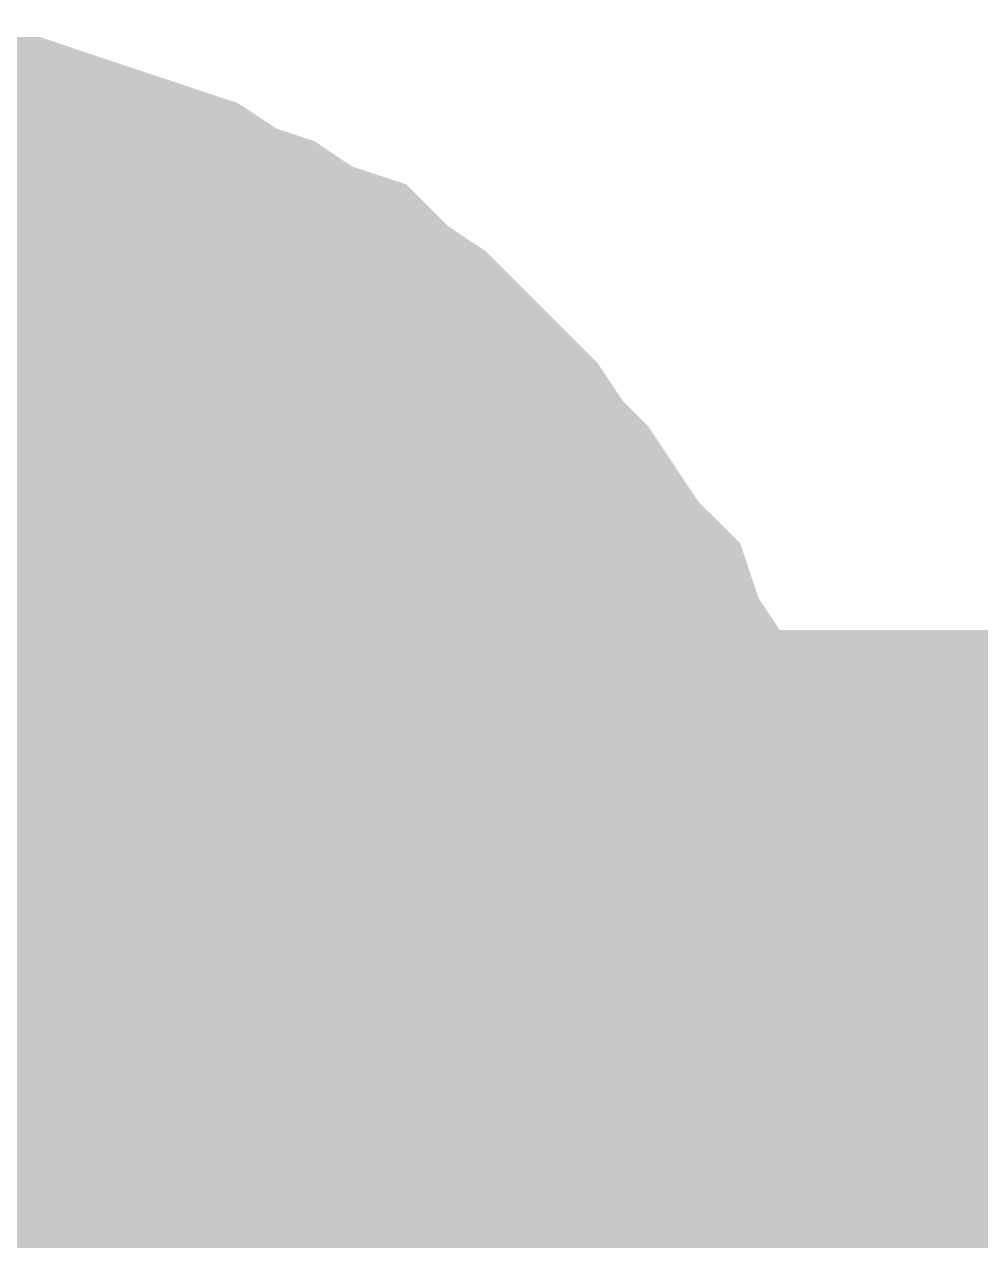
# Model space of a CAD drawing. Header units: inches. Extents: x 0 to 841, y 0 to 594.
# Drawn here: x 132.692 to 133.542, y 422.322 to 423.404 of the extents above; entities that cross this region are included whole.
import ezdxf

# ---------------------------------------------------------------- set-up
doc = ezdxf.new("R2010")
doc.units = ezdxf.units.IN
doc.layers.add('Sheet', color=255, linetype='Continuous')

msp = doc.modelspace()

# ---------------------------------------------------------------- linework, layer by layer
at = {"layer": 'Sheet'}
for points in [[(132.5235, 423.2542, 0.2997, 0.2997, 0), (132.5572, 423.2542, 0.2997, 0.2997, 0), (132.6021, 423.2542, 0.2997, 0.2997, 0), (132.6358, 423.243, 0.2997, 0.2997, 0), (132.6807, 423.243, 0.2997, 0.2997, 0), (132.7144, 423.2317, 0.2997, 0.2997, 0), (132.7481, 423.2205, 0.2997, 0.2997, 0), (132.7818, 423.2093, 0.2997, 0.2997, 0), (132.8155, 423.198, 0.2997, 0.2997, 0), (132.8492, 423.1756, 0.2997, 0.2997, 0), (132.8829, 423.1644, 0.2997, 0.2997, 0), (132.9165, 423.1419, 0.2997, 0.2997, 0), (132.9502, 423.1307, 0.2997, 0.2997, 0), (132.9727, 423.1082, 0.2997, 0.2997, 0), (133.0064, 423.0858, 0.2997, 0.2997, 0), (133.0401, 423.0521, 0.2997, 0.2997, 0), (133.0625, 423.0296, 0.2997, 0.2997, 0), (133.085, 423.0071, 0.2997, 0.2997, 0), (133.1074, 422.9735, 0.2997, 0.2997, 0), (133.1299, 422.951, 0.2997, 0.2997, 0), (133.1523, 422.9173, 0.2997, 0.2997, 0), (133.1748, 422.8836, 0.2997, 0.2997, 0), (133.1973, 422.8612, 0.2997, 0.2997, 0), (133.2085, 422.8275, 0.2997, 0.2997, 0), (133.2309, 422.7938, 0.2997, 0.2997, 0), (133.2422, 422.7601, 0.2997, 0.2997, 0), (133.2534, 422.7152, 0.2997, 0.2997, 0), (133.2646, 422.6815, 0.2997, 0.2997, 0), (133.2759, 422.6478, 0.2997, 0.2997, 0), (133.2759, 422.6029, 0.2997, 0.2997, 0), (133.2871, 422.5692, 0.2997, 0.2997, 0), (133.2871, 422.5355, 0.2997, 0.2997, 0), (133.2871, 422.4906, 0.2997, 0.2997, 0)], [(132.5235, 423.2542, 0.2997, 0.2997, 0), (132.5572, 423.2542, 0.2997, 0.2997, 0), (132.6021, 423.2542, 0.2997, 0.2997, 0), (132.6358, 423.243, 0.2997, 0.2997, 0), (132.6807, 423.243, 0.2997, 0.2997, 0), (132.7144, 423.2317, 0.2997, 0.2997, 0), (132.7481, 423.2205, 0.2997, 0.2997, 0), (132.7818, 423.2093, 0.2997, 0.2997, 0), (132.8155, 423.198, 0.2997, 0.2997, 0), (132.8492, 423.1756, 0.2997, 0.2997, 0), (132.8829, 423.1644, 0.2997, 0.2997, 0), (132.9165, 423.1419, 0.2997, 0.2997, 0), (132.9502, 423.1307, 0.2997, 0.2997, 0), (132.9727, 423.1082, 0.2997, 0.2997, 0), (133.0064, 423.0858, 0.2997, 0.2997, 0), (133.0401, 423.0521, 0.2997, 0.2997, 0), (133.0625, 423.0296, 0.2997, 0.2997, 0), (133.085, 423.0071, 0.2997, 0.2997, 0), (133.1074, 422.9735, 0.2997, 0.2997, 0), (133.1299, 422.951, 0.2997, 0.2997, 0), (133.1523, 422.9173, 0.2997, 0.2997, 0), (133.1748, 422.8836, 0.2997, 0.2997, 0), (133.1973, 422.8612, 0.2997, 0.2997, 0), (133.2085, 422.8275, 0.2997, 0.2997, 0), (133.2309, 422.7938, 0.2997, 0.2997, 0), (133.2422, 422.7601, 0.2997, 0.2997, 0), (133.2534, 422.7152, 0.2997, 0.2997, 0), (133.2646, 422.6815, 0.2997, 0.2997, 0), (133.2759, 422.6478, 0.2997, 0.2997, 0), (133.2759, 422.6029, 0.2997, 0.2997, 0), (133.2871, 422.5692, 0.2997, 0.2997, 0), (133.2871, 422.5355, 0.2997, 0.2997, 0), (133.2871, 422.4906, 0.2997, 0.2997, 0)], [(132.5235, 423.2542, 0.2997, 0.2997, 0), (132.5572, 423.2542, 0.2997, 0.2997, 0), (132.6021, 423.2542, 0.2997, 0.2997, 0), (132.6358, 423.243, 0.2997, 0.2997, 0), (132.6807, 423.243, 0.2997, 0.2997, 0), (132.7144, 423.2317, 0.2997, 0.2997, 0), (132.7481, 423.2205, 0.2997, 0.2997, 0), (132.7818, 423.2093, 0.2997, 0.2997, 0), (132.8155, 423.198, 0.2997, 0.2997, 0), (132.8492, 423.1756, 0.2997, 0.2997, 0), (132.8829, 423.1644, 0.2997, 0.2997, 0), (132.9165, 423.1419, 0.2997, 0.2997, 0), (132.9502, 423.1307, 0.2997, 0.2997, 0), (132.9727, 423.1082, 0.2997, 0.2997, 0), (133.0064, 423.0858, 0.2997, 0.2997, 0), (133.0401, 423.0521, 0.2997, 0.2997, 0), (133.0625, 423.0296, 0.2997, 0.2997, 0), (133.085, 423.0071, 0.2997, 0.2997, 0), (133.1074, 422.9735, 0.2997, 0.2997, 0), (133.1299, 422.951, 0.2997, 0.2997, 0), (133.1523, 422.9173, 0.2997, 0.2997, 0), (133.1748, 422.8836, 0.2997, 0.2997, 0), (133.1973, 422.8612, 0.2997, 0.2997, 0), (133.2085, 422.8275, 0.2997, 0.2997, 0), (133.2309, 422.7938, 0.2997, 0.2997, 0), (133.2422, 422.7601, 0.2997, 0.2997, 0), (133.2534, 422.7152, 0.2997, 0.2997, 0), (133.2646, 422.6815, 0.2997, 0.2997, 0), (133.2759, 422.6478, 0.2997, 0.2997, 0), (133.2759, 422.6029, 0.2997, 0.2997, 0), (133.2871, 422.5692, 0.2997, 0.2997, 0), (133.2871, 422.5355, 0.2997, 0.2997, 0), (133.2871, 422.4906, 0.2997, 0.2997, 0)], [(132.5235, 423.2542, 0.2997, 0.2997, 0), (132.5572, 423.2542, 0.2997, 0.2997, 0), (132.6021, 423.2542, 0.2997, 0.2997, 0), (132.6358, 423.243, 0.2997, 0.2997, 0), (132.6807, 423.243, 0.2997, 0.2997, 0), (132.7144, 423.2317, 0.2997, 0.2997, 0), (132.7481, 423.2205, 0.2997, 0.2997, 0), (132.7818, 423.2093, 0.2997, 0.2997, 0), (132.8155, 423.198, 0.2997, 0.2997, 0), (132.8492, 423.1756, 0.2997, 0.2997, 0), (132.8829, 423.1644, 0.2997, 0.2997, 0), (132.9165, 423.1419, 0.2997, 0.2997, 0), (132.9502, 423.1307, 0.2997, 0.2997, 0), (132.9727, 423.1082, 0.2997, 0.2997, 0), (133.0064, 423.0858, 0.2997, 0.2997, 0), (133.0401, 423.0521, 0.2997, 0.2997, 0), (133.0625, 423.0296, 0.2997, 0.2997, 0), (133.085, 423.0071, 0.2997, 0.2997, 0), (133.1074, 422.9735, 0.2997, 0.2997, 0), (133.1299, 422.951, 0.2997, 0.2997, 0), (133.1523, 422.9173, 0.2997, 0.2997, 0), (133.1748, 422.8836, 0.2997, 0.2997, 0), (133.1973, 422.8612, 0.2997, 0.2997, 0), (133.2085, 422.8275, 0.2997, 0.2997, 0), (133.2309, 422.7938, 0.2997, 0.2997, 0), (133.2422, 422.7601, 0.2997, 0.2997, 0), (133.2534, 422.7152, 0.2997, 0.2997, 0), (133.2646, 422.6815, 0.2997, 0.2997, 0), (133.2759, 422.6478, 0.2997, 0.2997, 0), (133.2759, 422.6029, 0.2997, 0.2997, 0), (133.2871, 422.5692, 0.2997, 0.2997, 0), (133.2871, 422.5355, 0.2997, 0.2997, 0), (133.2871, 422.4906, 0.2997, 0.2997, 0)], [(132.6358, 423.243, 0.0991, 0.0991, 0), (132.6807, 423.243, 0.0991, 0.0991, 0), (132.7144, 423.2317, 0.0991, 0.0991, 0), (132.7481, 423.2205, 0.0991, 0.0991, 0), (132.7818, 423.2093, 0.0991, 0.0991, 0), (132.8155, 423.198, 0.0991, 0.0991, 0), (132.8492, 423.1756, 0.0991, 0.0991, 0), (132.8829, 423.1644, 0.0991, 0.0991, 0), (132.9165, 423.1419, 0.0991, 0.0991, 0), (132.9502, 423.1307, 0.0991, 0.0991, 0), (132.9727, 423.1082, 0.0991, 0.0991, 0), (133.0064, 423.0858, 0.0991, 0.0991, 0), (133.0401, 423.0521, 0.0991, 0.0991, 0), (133.0625, 423.0296, 0.0991, 0.0991, 0), (133.085, 423.0071, 0.0991, 0.0991, 0), (133.1074, 422.9735, 0.0991, 0.0991, 0), (133.1299, 422.951, 0.0991, 0.0991, 0), (133.1523, 422.9173, 0.0991, 0.0991, 0), (133.1748, 422.8836, 0.0991, 0.0991, 0), (133.1973, 422.8612, 0.0991, 0.0991, 0), (133.2085, 422.8275, 0.0991, 0.0991, 0), (133.2309, 422.7938, 0.0991, 0.0991, 0), (133.2422, 422.7601, 0.0991, 0.0991, 0), (133.2534, 422.7152, 0.0991, 0.0991, 0), (133.2646, 422.6815, 0.0991, 0.0991, 0), (133.2759, 422.6478, 0.0991, 0.0991, 0), (133.2759, 422.6029, 0.0991, 0.0991, 0), (133.2871, 422.5692, 0.0991, 0.0991, 0), (133.2871, 422.5355, 0.0991, 0.0991, 0), (133.2871, 422.4906, 0.0991, 0.0991, 0)], [(132.6358, 423.243, 0.0991, 0.0991, 0), (132.6807, 423.243, 0.0991, 0.0991, 0), (132.7144, 423.2317, 0.0991, 0.0991, 0), (132.7481, 423.2205, 0.0991, 0.0991, 0), (132.7818, 423.2093, 0.0991, 0.0991, 0), (132.8155, 423.198, 0.0991, 0.0991, 0), (132.8492, 423.1756, 0.0991, 0.0991, 0), (132.8829, 423.1644, 0.0991, 0.0991, 0), (132.9165, 423.1419, 0.0991, 0.0991, 0), (132.9502, 423.1307, 0.0991, 0.0991, 0), (132.9727, 423.1082, 0.0991, 0.0991, 0), (133.0064, 423.0858, 0.0991, 0.0991, 0), (133.0401, 423.0521, 0.0991, 0.0991, 0), (133.0625, 423.0296, 0.0991, 0.0991, 0), (133.085, 423.0071, 0.0991, 0.0991, 0), (133.1074, 422.9735, 0.0991, 0.0991, 0), (133.1299, 422.951, 0.0991, 0.0991, 0), (133.1523, 422.9173, 0.0991, 0.0991, 0), (133.1748, 422.8836, 0.0991, 0.0991, 0), (133.1973, 422.8612, 0.0991, 0.0991, 0), (133.2085, 422.8275, 0.0991, 0.0991, 0), (133.2309, 422.7938, 0.0991, 0.0991, 0), (133.2422, 422.7601, 0.0991, 0.0991, 0), (133.2534, 422.7152, 0.0991, 0.0991, 0), (133.2646, 422.6815, 0.0991, 0.0991, 0), (133.2759, 422.6478, 0.0991, 0.0991, 0), (133.2759, 422.6029, 0.0991, 0.0991, 0), (133.2871, 422.5692, 0.0991, 0.0991, 0), (133.2871, 422.5355, 0.0991, 0.0991, 0), (133.2871, 422.4906, 0.0991, 0.0991, 0)], [(132.6358, 423.243, 0.0991, 0.0991, 0), (132.6807, 423.243, 0.0991, 0.0991, 0), (132.7144, 423.2317, 0.0991, 0.0991, 0), (132.7481, 423.2205, 0.0991, 0.0991, 0), (132.7818, 423.2093, 0.0991, 0.0991, 0), (132.8155, 423.198, 0.0991, 0.0991, 0), (132.8492, 423.1756, 0.0991, 0.0991, 0), (132.8829, 423.1644, 0.0991, 0.0991, 0), (132.9165, 423.1419, 0.0991, 0.0991, 0), (132.9502, 423.1307, 0.0991, 0.0991, 0), (132.9727, 423.1082, 0.0991, 0.0991, 0), (133.0064, 423.0858, 0.0991, 0.0991, 0), (133.0401, 423.0521, 0.0991, 0.0991, 0), (133.0625, 423.0296, 0.0991, 0.0991, 0), (133.085, 423.0071, 0.0991, 0.0991, 0), (133.1074, 422.9735, 0.0991, 0.0991, 0), (133.1299, 422.951, 0.0991, 0.0991, 0), (133.1523, 422.9173, 0.0991, 0.0991, 0), (133.1748, 422.8836, 0.0991, 0.0991, 0), (133.1973, 422.8612, 0.0991, 0.0991, 0), (133.2085, 422.8275, 0.0991, 0.0991, 0), (133.2309, 422.7938, 0.0991, 0.0991, 0), (133.2422, 422.7601, 0.0991, 0.0991, 0), (133.2534, 422.7152, 0.0991, 0.0991, 0), (133.2646, 422.6815, 0.0991, 0.0991, 0), (133.2759, 422.6478, 0.0991, 0.0991, 0), (133.2759, 422.6029, 0.0991, 0.0991, 0), (133.2871, 422.5692, 0.0991, 0.0991, 0), (133.2871, 422.5355, 0.0991, 0.0991, 0), (133.2871, 422.4906, 0.0991, 0.0991, 0)], [(132.6358, 423.243, 0.0991, 0.0991, 0), (132.6807, 423.243, 0.0991, 0.0991, 0), (132.7144, 423.2317, 0.0991, 0.0991, 0), (132.7481, 423.2205, 0.0991, 0.0991, 0), (132.7818, 423.2093, 0.0991, 0.0991, 0), (132.8155, 423.198, 0.0991, 0.0991, 0), (132.8492, 423.1756, 0.0991, 0.0991, 0), (132.8829, 423.1644, 0.0991, 0.0991, 0), (132.9165, 423.1419, 0.0991, 0.0991, 0), (132.9502, 423.1307, 0.0991, 0.0991, 0), (132.9727, 423.1082, 0.0991, 0.0991, 0), (133.0064, 423.0858, 0.0991, 0.0991, 0), (133.0401, 423.0521, 0.0991, 0.0991, 0), (133.0625, 423.0296, 0.0991, 0.0991, 0), (133.085, 423.0071, 0.0991, 0.0991, 0), (133.1074, 422.9735, 0.0991, 0.0991, 0), (133.1299, 422.951, 0.0991, 0.0991, 0), (133.1523, 422.9173, 0.0991, 0.0991, 0), (133.1748, 422.8836, 0.0991, 0.0991, 0), (133.1973, 422.8612, 0.0991, 0.0991, 0), (133.2085, 422.8275, 0.0991, 0.0991, 0), (133.2309, 422.7938, 0.0991, 0.0991, 0), (133.2422, 422.7601, 0.0991, 0.0991, 0), (133.2534, 422.7152, 0.0991, 0.0991, 0), (133.2646, 422.6815, 0.0991, 0.0991, 0), (133.2759, 422.6478, 0.0991, 0.0991, 0), (133.2759, 422.6029, 0.0991, 0.0991, 0), (133.2871, 422.5692, 0.0991, 0.0991, 0), (133.2871, 422.5355, 0.0991, 0.0991, 0), (133.2871, 422.4906, 0.0991, 0.0991, 0)], [(132.5235, 423.0071, 0.2997, 0.2997, 0), (132.546, 423.0071, 0.2997, 0.2997, 0), (132.5797, 423.0071, 0.2997, 0.2997, 0), (132.6021, 422.9959, 0.2997, 0.2997, 0), (132.6246, 422.9959, 0.2997, 0.2997, 0), (132.647, 422.9959, 0.2997, 0.2997, 0), (132.6695, 422.9847, 0.2997, 0.2997, 0), (132.7032, 422.9735, 0.2997, 0.2997, 0), (132.7256, 422.9622, 0.2997, 0.2997, 0), (132.7481, 422.951, 0.2997, 0.2997, 0), (132.7706, 422.9398, 0.2997, 0.2997, 0), (132.7818, 422.9285, 0.2997, 0.2997, 0), (132.8042, 422.9173, 0.2997, 0.2997, 0), (132.8267, 422.9061, 0.2997, 0.2997, 0), (132.8492, 422.8836, 0.2997, 0.2997, 0), (132.8604, 422.8724, 0.2997, 0.2997, 0), (132.8829, 422.8499, 0.2997, 0.2997, 0), (132.8941, 422.8387, 0.2997, 0.2997, 0), (132.9165, 422.8162, 0.2997, 0.2997, 0), (132.9278, 422.7938, 0.2997, 0.2997, 0), (132.939, 422.7826, 0.2997, 0.2997, 0), (132.9615, 422.7601, 0.2997, 0.2997, 0), (132.9727, 422.7376, 0.2997, 0.2997, 0), (132.9839, 422.7152, 0.2997, 0.2997, 0), (132.9839, 422.6927, 0.2997, 0.2997, 0), (132.9951, 422.6703, 0.2997, 0.2997, 0), (133.0064, 422.6478, 0.2997, 0.2997, 0), (133.0176, 422.6141, 0.2997, 0.2997, 0), (133.0176, 422.5917, 0.2997, 0.2997, 0), (133.0176, 422.5692, 0.2997, 0.2997, 0), (133.0288, 422.5467, 0.2997, 0.2997, 0), (133.0288, 422.513, 0.2997, 0.2997, 0), (133.0288, 422.4906, 0.2997, 0.2997, 0)], [(132.5235, 423.0071, 0.2997, 0.2997, 0), (132.546, 423.0071, 0.2997, 0.2997, 0), (132.5797, 423.0071, 0.2997, 0.2997, 0), (132.6021, 422.9959, 0.2997, 0.2997, 0), (132.6246, 422.9959, 0.2997, 0.2997, 0), (132.647, 422.9959, 0.2997, 0.2997, 0), (132.6695, 422.9847, 0.2997, 0.2997, 0), (132.7032, 422.9735, 0.2997, 0.2997, 0), (132.7256, 422.9622, 0.2997, 0.2997, 0), (132.7481, 422.951, 0.2997, 0.2997, 0), (132.7706, 422.9398, 0.2997, 0.2997, 0), (132.7818, 422.9285, 0.2997, 0.2997, 0), (132.8042, 422.9173, 0.2997, 0.2997, 0), (132.8267, 422.9061, 0.2997, 0.2997, 0), (132.8492, 422.8836, 0.2997, 0.2997, 0), (132.8604, 422.8724, 0.2997, 0.2997, 0), (132.8829, 422.8499, 0.2997, 0.2997, 0), (132.8941, 422.8387, 0.2997, 0.2997, 0), (132.9165, 422.8162, 0.2997, 0.2997, 0), (132.9278, 422.7938, 0.2997, 0.2997, 0), (132.939, 422.7826, 0.2997, 0.2997, 0), (132.9615, 422.7601, 0.2997, 0.2997, 0), (132.9727, 422.7376, 0.2997, 0.2997, 0), (132.9839, 422.7152, 0.2997, 0.2997, 0), (132.9839, 422.6927, 0.2997, 0.2997, 0), (132.9951, 422.6703, 0.2997, 0.2997, 0), (133.0064, 422.6478, 0.2997, 0.2997, 0), (133.0176, 422.6141, 0.2997, 0.2997, 0), (133.0176, 422.5917, 0.2997, 0.2997, 0), (133.0176, 422.5692, 0.2997, 0.2997, 0), (133.0288, 422.5467, 0.2997, 0.2997, 0), (133.0288, 422.513, 0.2997, 0.2997, 0), (133.0288, 422.4906, 0.2997, 0.2997, 0)], [(132.5235, 423.0071, 0.2997, 0.2997, 0), (132.546, 423.0071, 0.2997, 0.2997, 0), (132.5797, 423.0071, 0.2997, 0.2997, 0), (132.6021, 422.9959, 0.2997, 0.2997, 0), (132.6246, 422.9959, 0.2997, 0.2997, 0), (132.647, 422.9959, 0.2997, 0.2997, 0), (132.6695, 422.9847, 0.2997, 0.2997, 0), (132.7032, 422.9735, 0.2997, 0.2997, 0), (132.7256, 422.9622, 0.2997, 0.2997, 0), (132.7481, 422.951, 0.2997, 0.2997, 0), (132.7706, 422.9398, 0.2997, 0.2997, 0), (132.7818, 422.9285, 0.2997, 0.2997, 0), (132.8042, 422.9173, 0.2997, 0.2997, 0), (132.8267, 422.9061, 0.2997, 0.2997, 0), (132.8492, 422.8836, 0.2997, 0.2997, 0), (132.8604, 422.8724, 0.2997, 0.2997, 0), (132.8829, 422.8499, 0.2997, 0.2997, 0), (132.8941, 422.8387, 0.2997, 0.2997, 0), (132.9165, 422.8162, 0.2997, 0.2997, 0), (132.9278, 422.7938, 0.2997, 0.2997, 0), (132.939, 422.7826, 0.2997, 0.2997, 0), (132.9615, 422.7601, 0.2997, 0.2997, 0), (132.9727, 422.7376, 0.2997, 0.2997, 0), (132.9839, 422.7152, 0.2997, 0.2997, 0), (132.9839, 422.6927, 0.2997, 0.2997, 0), (132.9951, 422.6703, 0.2997, 0.2997, 0), (133.0064, 422.6478, 0.2997, 0.2997, 0), (133.0176, 422.6141, 0.2997, 0.2997, 0), (133.0176, 422.5917, 0.2997, 0.2997, 0), (133.0176, 422.5692, 0.2997, 0.2997, 0), (133.0288, 422.5467, 0.2997, 0.2997, 0), (133.0288, 422.513, 0.2997, 0.2997, 0), (133.0288, 422.4906, 0.2997, 0.2997, 0)], [(132.6246, 422.9959, 0.0991, 0.0991, 0), (132.647, 422.9959, 0.0991, 0.0991, 0), (132.6695, 422.9847, 0.0991, 0.0991, 0), (132.7032, 422.9735, 0.0991, 0.0991, 0), (132.7256, 422.9622, 0.0991, 0.0991, 0), (132.7481, 422.951, 0.0991, 0.0991, 0), (132.7706, 422.9398, 0.0991, 0.0991, 0), (132.7818, 422.9285, 0.0991, 0.0991, 0), (132.8042, 422.9173, 0.0991, 0.0991, 0), (132.8267, 422.9061, 0.0991, 0.0991, 0), (132.8492, 422.8836, 0.0991, 0.0991, 0), (132.8604, 422.8724, 0.0991, 0.0991, 0), (132.8829, 422.8499, 0.0991, 0.0991, 0), (132.8941, 422.8387, 0.0991, 0.0991, 0), (132.9165, 422.8162, 0.0991, 0.0991, 0), (132.9278, 422.7938, 0.0991, 0.0991, 0), (132.939, 422.7826, 0.0991, 0.0991, 0), (132.9615, 422.7601, 0.0991, 0.0991, 0), (132.9727, 422.7376, 0.0991, 0.0991, 0), (132.9839, 422.7152, 0.0991, 0.0991, 0), (132.9839, 422.6927, 0.0991, 0.0991, 0), (132.9951, 422.6703, 0.0991, 0.0991, 0), (133.0064, 422.6478, 0.0991, 0.0991, 0), (133.0176, 422.6141, 0.0991, 0.0991, 0), (133.0176, 422.5917, 0.0991, 0.0991, 0), (133.0176, 422.5692, 0.0991, 0.0991, 0), (133.0288, 422.5467, 0.0991, 0.0991, 0), (133.0288, 422.513, 0.0991, 0.0991, 0), (133.0288, 422.4906, 0.0991, 0.0991, 0)], [(132.6246, 422.9959, 0.0991, 0.0991, 0), (132.647, 422.9959, 0.0991, 0.0991, 0), (132.6695, 422.9847, 0.0991, 0.0991, 0), (132.7032, 422.9735, 0.0991, 0.0991, 0), (132.7256, 422.9622, 0.0991, 0.0991, 0), (132.7481, 422.951, 0.0991, 0.0991, 0), (132.7706, 422.9398, 0.0991, 0.0991, 0), (132.7818, 422.9285, 0.0991, 0.0991, 0), (132.8042, 422.9173, 0.0991, 0.0991, 0), (132.8267, 422.9061, 0.0991, 0.0991, 0), (132.8492, 422.8836, 0.0991, 0.0991, 0), (132.8604, 422.8724, 0.0991, 0.0991, 0), (132.8829, 422.8499, 0.0991, 0.0991, 0), (132.8941, 422.8387, 0.0991, 0.0991, 0), (132.9165, 422.8162, 0.0991, 0.0991, 0), (132.9278, 422.7938, 0.0991, 0.0991, 0), (132.939, 422.7826, 0.0991, 0.0991, 0), (132.9615, 422.7601, 0.0991, 0.0991, 0), (132.9727, 422.7376, 0.0991, 0.0991, 0), (132.9839, 422.7152, 0.0991, 0.0991, 0), (132.9839, 422.6927, 0.0991, 0.0991, 0), (132.9951, 422.6703, 0.0991, 0.0991, 0), (133.0064, 422.6478, 0.0991, 0.0991, 0), (133.0176, 422.6141, 0.0991, 0.0991, 0), (133.0176, 422.5917, 0.0991, 0.0991, 0), (133.0176, 422.5692, 0.0991, 0.0991, 0), (133.0288, 422.5467, 0.0991, 0.0991, 0), (133.0288, 422.513, 0.0991, 0.0991, 0), (133.0288, 422.4906, 0.0991, 0.0991, 0)], [(132.6246, 422.9959, 0.0991, 0.0991, 0), (132.647, 422.9959, 0.0991, 0.0991, 0), (132.6695, 422.9847, 0.0991, 0.0991, 0), (132.7032, 422.9735, 0.0991, 0.0991, 0), (132.7256, 422.9622, 0.0991, 0.0991, 0), (132.7481, 422.951, 0.0991, 0.0991, 0), (132.7706, 422.9398, 0.0991, 0.0991, 0), (132.7818, 422.9285, 0.0991, 0.0991, 0), (132.8042, 422.9173, 0.0991, 0.0991, 0), (132.8267, 422.9061, 0.0991, 0.0991, 0), (132.8492, 422.8836, 0.0991, 0.0991, 0), (132.8604, 422.8724, 0.0991, 0.0991, 0), (132.8829, 422.8499, 0.0991, 0.0991, 0), (132.8941, 422.8387, 0.0991, 0.0991, 0), (132.9165, 422.8162, 0.0991, 0.0991, 0), (132.9278, 422.7938, 0.0991, 0.0991, 0), (132.939, 422.7826, 0.0991, 0.0991, 0), (132.9615, 422.7601, 0.0991, 0.0991, 0), (132.9727, 422.7376, 0.0991, 0.0991, 0), (132.9839, 422.7152, 0.0991, 0.0991, 0), (132.9839, 422.6927, 0.0991, 0.0991, 0), (132.9951, 422.6703, 0.0991, 0.0991, 0), (133.0064, 422.6478, 0.0991, 0.0991, 0), (133.0176, 422.6141, 0.0991, 0.0991, 0), (133.0176, 422.5917, 0.0991, 0.0991, 0), (133.0176, 422.5692, 0.0991, 0.0991, 0), (133.0288, 422.5467, 0.0991, 0.0991, 0), (133.0288, 422.513, 0.0991, 0.0991, 0), (133.0288, 422.4906, 0.0991, 0.0991, 0)], [(127.5267, 422.4906, 0.7493, 0.7493, 0), (132.5235, 422.4906, 0.7493, 0.7493, 0)], [(132.5235, 422.4906, 0.7493, 0.7493, 0), (132.5235, 419.9976, 0.7493, 0.7493, 0)], [(147.5253, 422.4906, 0.7493, 0.7493, 0), (132.5235, 422.4906, 0.7493, 0.7493, 0)], [(133.0288, 422.4906, 0.2997, 0.2997, 0), (133.0288, 422.4681, 0.2997, 0.2997, 0), (133.0288, 422.4344, 0.2997, 0.2997, 0), (133.0176, 422.412, 0.2997, 0.2997, 0), (133.0176, 422.3895, 0.2997, 0.2997, 0), (133.0176, 422.3671, 0.2997, 0.2997, 0), (133.0064, 422.3446, 0.2997, 0.2997, 0), (132.9951, 422.3109, 0.2997, 0.2997, 0), (132.9839, 422.2885, 0.2997, 0.2997, 0), (132.9839, 422.266, 0.2997, 0.2997, 0), (132.9727, 422.2435, 0.2997, 0.2997, 0), (132.9615, 422.2323, 0.2997, 0.2997, 0), (132.939, 422.2098, 0.2997, 0.2997, 0), (132.9278, 422.1874, 0.2997, 0.2997, 0), (132.9165, 422.1649, 0.2997, 0.2997, 0)], [(133.0288, 422.4906, 0.2997, 0.2997, 0), (133.0288, 422.4681, 0.2997, 0.2997, 0), (133.0288, 422.4344, 0.2997, 0.2997, 0), (133.0176, 422.412, 0.2997, 0.2997, 0), (133.0176, 422.3895, 0.2997, 0.2997, 0), (133.0176, 422.3671, 0.2997, 0.2997, 0), (133.0064, 422.3446, 0.2997, 0.2997, 0), (132.9951, 422.3109, 0.2997, 0.2997, 0), (132.9839, 422.2885, 0.2997, 0.2997, 0), (132.9839, 422.266, 0.2997, 0.2997, 0), (132.9727, 422.2435, 0.2997, 0.2997, 0), (132.9615, 422.2323, 0.2997, 0.2997, 0), (132.939, 422.2098, 0.2997, 0.2997, 0), (132.9278, 422.1874, 0.2997, 0.2997, 0), (132.9165, 422.1649, 0.2997, 0.2997, 0)], [(133.0288, 422.4906, 0.2997, 0.2997, 0), (133.0288, 422.4681, 0.2997, 0.2997, 0), (133.0288, 422.4344, 0.2997, 0.2997, 0), (133.0176, 422.412, 0.2997, 0.2997, 0), (133.0176, 422.3895, 0.2997, 0.2997, 0), (133.0176, 422.3671, 0.2997, 0.2997, 0), (133.0064, 422.3446, 0.2997, 0.2997, 0), (132.9951, 422.3109, 0.2997, 0.2997, 0), (132.9839, 422.2885, 0.2997, 0.2997, 0), (132.9839, 422.266, 0.2997, 0.2997, 0), (132.9727, 422.2435, 0.2997, 0.2997, 0), (132.9615, 422.2323, 0.2997, 0.2997, 0), (132.939, 422.2098, 0.2997, 0.2997, 0), (132.9278, 422.1874, 0.2997, 0.2997, 0), (132.9165, 422.1649, 0.2997, 0.2997, 0)], [(133.0288, 422.4906, 0.2997, 0.2997, 0), (133.0288, 422.4906, 0.2997, 0.2997, 0), (133.0288, 422.4906, 0.2997, 0.2997, 0), (133.0288, 422.4906, 0.2997, 0.2997, 0), (133.0288, 422.4906, 0.2997, 0.2997, 0), (133.0288, 422.4906, 0.2997, 0.2997, 0), (133.0288, 422.4906, 0.2997, 0.2997, 0), (133.0288, 422.4906, 0.2997, 0.2997, 0), (133.0288, 422.4906, 0.2997, 0.2997, 0), (133.0288, 422.4906, 0.2997, 0.2997, 0), (133.0288, 422.4906, 0.2997, 0.2997, 0), (133.0288, 422.4906, 0.2997, 0.2997, 0), (133.0288, 422.4906, 0.2997, 0.2997, 0), (133.0288, 422.4906, 0.2997, 0.2997, 0), (133.0288, 422.4906, 0.2997, 0.2997, 0), (133.0288, 422.4906, 0.2997, 0.2997, 0), (133.0288, 422.4906, 0.2997, 0.2997, 0), (133.0288, 422.4906, 0.2997, 0.2997, 0), (133.0288, 422.4906, 0.2997, 0.2997, 0), (133.0288, 422.4906, 0.2997, 0.2997, 0), (133.0288, 422.4906, 0.2997, 0.2997, 0), (133.0288, 422.4906, 0.2997, 0.2997, 0), (133.0288, 422.4906, 0.2997, 0.2997, 0), (133.0288, 422.4906, 0.2997, 0.2997, 0), (133.0288, 422.4906, 0.2997, 0.2997, 0), (133.0288, 422.4906, 0.2997, 0.2997, 0), (133.0288, 422.4906, 0.2997, 0.2997, 0), (133.0288, 422.4906, 0.2997, 0.2997, 0), (133.0288, 422.4906, 0.2997, 0.2997, 0), (133.0288, 422.4906, 0.2997, 0.2997, 0), (133.0288, 422.4906, 0.2997, 0.2997, 0), (133.0288, 422.4906, 0.2997, 0.2997, 0), (133.0288, 422.4906, 0.2997, 0.2997, 0)], [(133.0288, 422.4906, 0.2997, 0.2997, 0), (133.0288, 422.4906, 0.2997, 0.2997, 0)], [(133.0288, 422.4906, 0.2997, 0.2997, 0), (133.0288, 422.4906, 0.2997, 0.2997, 0), (133.0288, 422.4906, 0.2997, 0.2997, 0), (133.0288, 422.4906, 0.2997, 0.2997, 0), (133.0288, 422.4906, 0.2997, 0.2997, 0), (133.0288, 422.4906, 0.2997, 0.2997, 0), (133.0288, 422.4906, 0.2997, 0.2997, 0), (133.0288, 422.4906, 0.2997, 0.2997, 0), (133.0288, 422.4906, 0.2997, 0.2997, 0), (133.0288, 422.4906, 0.2997, 0.2997, 0), (133.0288, 422.4906, 0.2997, 0.2997, 0), (133.0288, 422.4906, 0.2997, 0.2997, 0), (133.0288, 422.4906, 0.2997, 0.2997, 0), (133.0288, 422.4906, 0.2997, 0.2997, 0), (133.0288, 422.4906, 0.2997, 0.2997, 0), (133.0288, 422.4906, 0.2997, 0.2997, 0), (133.0288, 422.4906, 0.2997, 0.2997, 0), (133.0288, 422.4906, 0.2997, 0.2997, 0), (133.0288, 422.4906, 0.2997, 0.2997, 0), (133.0288, 422.4906, 0.2997, 0.2997, 0), (133.0288, 422.4906, 0.2997, 0.2997, 0), (133.0288, 422.4906, 0.2997, 0.2997, 0), (133.0288, 422.4906, 0.2997, 0.2997, 0), (133.0288, 422.4906, 0.2997, 0.2997, 0), (133.0288, 422.4906, 0.2997, 0.2997, 0), (133.0288, 422.4906, 0.2997, 0.2997, 0), (133.0288, 422.4906, 0.2997, 0.2997, 0), (133.0288, 422.4906, 0.2997, 0.2997, 0), (133.0288, 422.4906, 0.2997, 0.2997, 0), (133.0288, 422.4906, 0.2997, 0.2997, 0), (133.0288, 422.4906, 0.2997, 0.2997, 0), (133.0288, 422.4906, 0.2997, 0.2997, 0), (133.0288, 422.4906, 0.2997, 0.2997, 0)], [(133.0288, 422.4906, 0.2997, 0.2997, 0), (133.0288, 422.4906, 0.2997, 0.2997, 0)], [(133.0288, 422.4906, 0.2997, 0.2997, 0), (133.0288, 422.4906, 0.2997, 0.2997, 0), (133.0288, 422.4906, 0.2997, 0.2997, 0), (133.0288, 422.4906, 0.2997, 0.2997, 0), (133.0288, 422.4906, 0.2997, 0.2997, 0), (133.0288, 422.4906, 0.2997, 0.2997, 0), (133.0288, 422.4906, 0.2997, 0.2997, 0), (133.0288, 422.4906, 0.2997, 0.2997, 0), (133.0288, 422.4906, 0.2997, 0.2997, 0), (133.0288, 422.4906, 0.2997, 0.2997, 0), (133.0288, 422.4906, 0.2997, 0.2997, 0), (133.0288, 422.4906, 0.2997, 0.2997, 0), (133.0288, 422.4906, 0.2997, 0.2997, 0), (133.0288, 422.4906, 0.2997, 0.2997, 0), (133.0288, 422.4906, 0.2997, 0.2997, 0), (133.0288, 422.4906, 0.2997, 0.2997, 0), (133.0288, 422.4906, 0.2997, 0.2997, 0), (133.0288, 422.4906, 0.2997, 0.2997, 0), (133.0288, 422.4906, 0.2997, 0.2997, 0), (133.0288, 422.4906, 0.2997, 0.2997, 0), (133.0288, 422.4906, 0.2997, 0.2997, 0), (133.0288, 422.4906, 0.2997, 0.2997, 0), (133.0288, 422.4906, 0.2997, 0.2997, 0), (133.0288, 422.4906, 0.2997, 0.2997, 0), (133.0288, 422.4906, 0.2997, 0.2997, 0), (133.0288, 422.4906, 0.2997, 0.2997, 0), (133.0288, 422.4906, 0.2997, 0.2997, 0), (133.0288, 422.4906, 0.2997, 0.2997, 0), (133.0288, 422.4906, 0.2997, 0.2997, 0), (133.0288, 422.4906, 0.2997, 0.2997, 0), (133.0288, 422.4906, 0.2997, 0.2997, 0), (133.0288, 422.4906, 0.2997, 0.2997, 0), (133.0288, 422.4906, 0.2997, 0.2997, 0)], [(133.0288, 422.4906, 0.2997, 0.2997, 0), (133.0288, 422.4906, 0.2997, 0.2997, 0)], [(133.2871, 422.4906, 0.2997, 0.2997, 0), (133.2871, 422.4569, 0.2997, 0.2997, 0), (133.2871, 422.412, 0.2997, 0.2997, 0), (133.2759, 422.3783, 0.2997, 0.2997, 0), (133.2759, 422.3334, 0.2997, 0.2997, 0), (133.2646, 422.2997, 0.2997, 0.2997, 0), (133.2534, 422.266, 0.2997, 0.2997, 0), (133.2422, 422.2323, 0.2997, 0.2997, 0), (133.2309, 422.1986, 0.2997, 0.2997, 0), (133.2085, 422.1649, 0.2997, 0.2997, 0)], [(133.2871, 422.4906, 0.2997, 0.2997, 0), (133.2871, 422.4569, 0.2997, 0.2997, 0), (133.2871, 422.412, 0.2997, 0.2997, 0), (133.2759, 422.3783, 0.2997, 0.2997, 0), (133.2759, 422.3334, 0.2997, 0.2997, 0), (133.2646, 422.2997, 0.2997, 0.2997, 0), (133.2534, 422.266, 0.2997, 0.2997, 0), (133.2422, 422.2323, 0.2997, 0.2997, 0), (133.2309, 422.1986, 0.2997, 0.2997, 0), (133.2085, 422.1649, 0.2997, 0.2997, 0)], [(133.2871, 422.4906, 0.2997, 0.2997, 0), (133.2871, 422.4569, 0.2997, 0.2997, 0), (133.2871, 422.412, 0.2997, 0.2997, 0), (133.2759, 422.3783, 0.2997, 0.2997, 0), (133.2759, 422.3334, 0.2997, 0.2997, 0), (133.2646, 422.2997, 0.2997, 0.2997, 0), (133.2534, 422.266, 0.2997, 0.2997, 0), (133.2422, 422.2323, 0.2997, 0.2997, 0), (133.2309, 422.1986, 0.2997, 0.2997, 0), (133.2085, 422.1649, 0.2997, 0.2997, 0)], [(133.2871, 422.4906, 0.2997, 0.2997, 0), (133.2871, 422.4569, 0.2997, 0.2997, 0), (133.2871, 422.412, 0.2997, 0.2997, 0), (133.2759, 422.3783, 0.2997, 0.2997, 0), (133.2759, 422.3334, 0.2997, 0.2997, 0), (133.2646, 422.2997, 0.2997, 0.2997, 0), (133.2534, 422.266, 0.2997, 0.2997, 0), (133.2422, 422.2323, 0.2997, 0.2997, 0), (133.2309, 422.1986, 0.2997, 0.2997, 0), (133.2085, 422.1649, 0.2997, 0.2997, 0)], [(133.2871, 422.4906, 0.2997, 0.2997, 0), (133.2871, 422.4906, 0.2997, 0.2997, 0), (133.2871, 422.4906, 0.2997, 0.2997, 0), (133.2871, 422.4906, 0.2997, 0.2997, 0), (133.2871, 422.4906, 0.2997, 0.2997, 0), (133.2871, 422.4906, 0.2997, 0.2997, 0), (133.2871, 422.4906, 0.2997, 0.2997, 0), (133.2871, 422.4906, 0.2997, 0.2997, 0), (133.2871, 422.4906, 0.2997, 0.2997, 0), (133.2871, 422.4906, 0.2997, 0.2997, 0), (133.2871, 422.4906, 0.2997, 0.2997, 0), (133.2871, 422.4906, 0.2997, 0.2997, 0), (133.2871, 422.4906, 0.2997, 0.2997, 0), (133.2871, 422.4906, 0.2997, 0.2997, 0), (133.2871, 422.4906, 0.2997, 0.2997, 0), (133.2871, 422.4906, 0.2997, 0.2997, 0), (133.2871, 422.4906, 0.2997, 0.2997, 0), (133.2871, 422.4906, 0.2997, 0.2997, 0), (133.2871, 422.4906, 0.2997, 0.2997, 0), (133.2871, 422.4906, 0.2997, 0.2997, 0), (133.2871, 422.4906, 0.2997, 0.2997, 0), (133.2871, 422.4906, 0.2997, 0.2997, 0), (133.2871, 422.4906, 0.2997, 0.2997, 0), (133.2871, 422.4906, 0.2997, 0.2997, 0), (133.2871, 422.4906, 0.2997, 0.2997, 0), (133.2871, 422.4906, 0.2997, 0.2997, 0), (133.2871, 422.4906, 0.2997, 0.2997, 0), (133.2871, 422.4906, 0.2997, 0.2997, 0), (133.2871, 422.4906, 0.2997, 0.2997, 0), (133.2871, 422.4906, 0.2997, 0.2997, 0), (133.2871, 422.4906, 0.2997, 0.2997, 0), (133.2871, 422.4906, 0.2997, 0.2997, 0), (133.2871, 422.4906, 0.2997, 0.2997, 0)], [(133.2871, 422.4906, 0.2997, 0.2997, 0), (133.2871, 422.4906, 0.2997, 0.2997, 0)], [(133.2871, 422.4906, 0.2997, 0.2997, 0), (133.2871, 422.4906, 0.2997, 0.2997, 0), (133.2871, 422.4906, 0.2997, 0.2997, 0), (133.2871, 422.4906, 0.2997, 0.2997, 0), (133.2871, 422.4906, 0.2997, 0.2997, 0), (133.2871, 422.4906, 0.2997, 0.2997, 0), (133.2871, 422.4906, 0.2997, 0.2997, 0), (133.2871, 422.4906, 0.2997, 0.2997, 0), (133.2871, 422.4906, 0.2997, 0.2997, 0), (133.2871, 422.4906, 0.2997, 0.2997, 0), (133.2871, 422.4906, 0.2997, 0.2997, 0), (133.2871, 422.4906, 0.2997, 0.2997, 0), (133.2871, 422.4906, 0.2997, 0.2997, 0), (133.2871, 422.4906, 0.2997, 0.2997, 0), (133.2871, 422.4906, 0.2997, 0.2997, 0), (133.2871, 422.4906, 0.2997, 0.2997, 0), (133.2871, 422.4906, 0.2997, 0.2997, 0), (133.2871, 422.4906, 0.2997, 0.2997, 0), (133.2871, 422.4906, 0.2997, 0.2997, 0), (133.2871, 422.4906, 0.2997, 0.2997, 0), (133.2871, 422.4906, 0.2997, 0.2997, 0), (133.2871, 422.4906, 0.2997, 0.2997, 0), (133.2871, 422.4906, 0.2997, 0.2997, 0), (133.2871, 422.4906, 0.2997, 0.2997, 0), (133.2871, 422.4906, 0.2997, 0.2997, 0), (133.2871, 422.4906, 0.2997, 0.2997, 0), (133.2871, 422.4906, 0.2997, 0.2997, 0), (133.2871, 422.4906, 0.2997, 0.2997, 0), (133.2871, 422.4906, 0.2997, 0.2997, 0), (133.2871, 422.4906, 0.2997, 0.2997, 0), (133.2871, 422.4906, 0.2997, 0.2997, 0), (133.2871, 422.4906, 0.2997, 0.2997, 0), (133.2871, 422.4906, 0.2997, 0.2997, 0)], [(133.2871, 422.4906, 0.2997, 0.2997, 0), (133.2871, 422.4906, 0.2997, 0.2997, 0)], [(133.2871, 422.4906, 0.2997, 0.2997, 0), (133.2871, 422.4906, 0.2997, 0.2997, 0), (133.2871, 422.4906, 0.2997, 0.2997, 0), (133.2871, 422.4906, 0.2997, 0.2997, 0), (133.2871, 422.4906, 0.2997, 0.2997, 0), (133.2871, 422.4906, 0.2997, 0.2997, 0), (133.2871, 422.4906, 0.2997, 0.2997, 0), (133.2871, 422.4906, 0.2997, 0.2997, 0), (133.2871, 422.4906, 0.2997, 0.2997, 0), (133.2871, 422.4906, 0.2997, 0.2997, 0), (133.2871, 422.4906, 0.2997, 0.2997, 0), (133.2871, 422.4906, 0.2997, 0.2997, 0), (133.2871, 422.4906, 0.2997, 0.2997, 0), (133.2871, 422.4906, 0.2997, 0.2997, 0), (133.2871, 422.4906, 0.2997, 0.2997, 0), (133.2871, 422.4906, 0.2997, 0.2997, 0), (133.2871, 422.4906, 0.2997, 0.2997, 0), (133.2871, 422.4906, 0.2997, 0.2997, 0), (133.2871, 422.4906, 0.2997, 0.2997, 0), (133.2871, 422.4906, 0.2997, 0.2997, 0), (133.2871, 422.4906, 0.2997, 0.2997, 0), (133.2871, 422.4906, 0.2997, 0.2997, 0), (133.2871, 422.4906, 0.2997, 0.2997, 0), (133.2871, 422.4906, 0.2997, 0.2997, 0), (133.2871, 422.4906, 0.2997, 0.2997, 0), (133.2871, 422.4906, 0.2997, 0.2997, 0), (133.2871, 422.4906, 0.2997, 0.2997, 0), (133.2871, 422.4906, 0.2997, 0.2997, 0), (133.2871, 422.4906, 0.2997, 0.2997, 0), (133.2871, 422.4906, 0.2997, 0.2997, 0), (133.2871, 422.4906, 0.2997, 0.2997, 0), (133.2871, 422.4906, 0.2997, 0.2997, 0), (133.2871, 422.4906, 0.2997, 0.2997, 0)], [(133.2871, 422.4906, 0.2997, 0.2997, 0), (133.2871, 422.4906, 0.2997, 0.2997, 0)], [(133.2871, 422.4906, 0.2997, 0.2997, 0), (133.2871, 422.4906, 0.2997, 0.2997, 0), (133.2871, 422.4906, 0.2997, 0.2997, 0), (133.2871, 422.4906, 0.2997, 0.2997, 0), (133.2871, 422.4906, 0.2997, 0.2997, 0), (133.2871, 422.4906, 0.2997, 0.2997, 0), (133.2871, 422.4906, 0.2997, 0.2997, 0), (133.2871, 422.4906, 0.2997, 0.2997, 0), (133.2871, 422.4906, 0.2997, 0.2997, 0), (133.2871, 422.4906, 0.2997, 0.2997, 0), (133.2871, 422.4906, 0.2997, 0.2997, 0), (133.2871, 422.4906, 0.2997, 0.2997, 0), (133.2871, 422.4906, 0.2997, 0.2997, 0), (133.2871, 422.4906, 0.2997, 0.2997, 0), (133.2871, 422.4906, 0.2997, 0.2997, 0), (133.2871, 422.4906, 0.2997, 0.2997, 0), (133.2871, 422.4906, 0.2997, 0.2997, 0), (133.2871, 422.4906, 0.2997, 0.2997, 0), (133.2871, 422.4906, 0.2997, 0.2997, 0), (133.2871, 422.4906, 0.2997, 0.2997, 0), (133.2871, 422.4906, 0.2997, 0.2997, 0), (133.2871, 422.4906, 0.2997, 0.2997, 0), (133.2871, 422.4906, 0.2997, 0.2997, 0), (133.2871, 422.4906, 0.2997, 0.2997, 0), (133.2871, 422.4906, 0.2997, 0.2997, 0), (133.2871, 422.4906, 0.2997, 0.2997, 0), (133.2871, 422.4906, 0.2997, 0.2997, 0), (133.2871, 422.4906, 0.2997, 0.2997, 0), (133.2871, 422.4906, 0.2997, 0.2997, 0), (133.2871, 422.4906, 0.2997, 0.2997, 0), (133.2871, 422.4906, 0.2997, 0.2997, 0), (133.2871, 422.4906, 0.2997, 0.2997, 0), (133.2871, 422.4906, 0.2997, 0.2997, 0)], [(133.2871, 422.4906, 0.2997, 0.2997, 0), (133.2871, 422.4906, 0.2997, 0.2997, 0)], [(133.0288, 422.4906, 0.0991, 0.0991, 0), (133.0288, 422.4681, 0.0991, 0.0991, 0), (133.0288, 422.4344, 0.0991, 0.0991, 0), (133.0176, 422.412, 0.0991, 0.0991, 0), (133.0176, 422.3895, 0.0991, 0.0991, 0), (133.0176, 422.3671, 0.0991, 0.0991, 0), (133.0064, 422.3446, 0.0991, 0.0991, 0), (132.9951, 422.3109, 0.0991, 0.0991, 0), (132.9839, 422.2885, 0.0991, 0.0991, 0), (132.9839, 422.266, 0.0991, 0.0991, 0)], [(133.0288, 422.4906, 0.0991, 0.0991, 0), (133.0288, 422.4681, 0.0991, 0.0991, 0), (133.0288, 422.4344, 0.0991, 0.0991, 0), (133.0176, 422.412, 0.0991, 0.0991, 0), (133.0176, 422.3895, 0.0991, 0.0991, 0), (133.0176, 422.3671, 0.0991, 0.0991, 0), (133.0064, 422.3446, 0.0991, 0.0991, 0), (132.9951, 422.3109, 0.0991, 0.0991, 0), (132.9839, 422.2885, 0.0991, 0.0991, 0), (132.9839, 422.266, 0.0991, 0.0991, 0)], [(133.0288, 422.4906, 0.0991, 0.0991, 0), (133.0288, 422.4681, 0.0991, 0.0991, 0), (133.0288, 422.4344, 0.0991, 0.0991, 0), (133.0176, 422.412, 0.0991, 0.0991, 0), (133.0176, 422.3895, 0.0991, 0.0991, 0), (133.0176, 422.3671, 0.0991, 0.0991, 0), (133.0064, 422.3446, 0.0991, 0.0991, 0), (132.9951, 422.3109, 0.0991, 0.0991, 0), (132.9839, 422.2885, 0.0991, 0.0991, 0), (132.9839, 422.266, 0.0991, 0.0991, 0)], [(133.0288, 422.4906, 0.0991, 0.0991, 0), (133.0288, 422.4906, 0.0991, 0.0991, 0), (133.0288, 422.4906, 0.0991, 0.0991, 0), (133.0288, 422.4906, 0.0991, 0.0991, 0), (133.0288, 422.4906, 0.0991, 0.0991, 0), (133.0288, 422.4906, 0.0991, 0.0991, 0), (133.0288, 422.4906, 0.0991, 0.0991, 0), (133.0288, 422.4906, 0.0991, 0.0991, 0), (133.0288, 422.4906, 0.0991, 0.0991, 0), (133.0288, 422.4906, 0.0991, 0.0991, 0), (133.0288, 422.4906, 0.0991, 0.0991, 0), (133.0288, 422.4906, 0.0991, 0.0991, 0), (133.0288, 422.4906, 0.0991, 0.0991, 0), (133.0288, 422.4906, 0.0991, 0.0991, 0), (133.0288, 422.4906, 0.0991, 0.0991, 0), (133.0288, 422.4906, 0.0991, 0.0991, 0), (133.0288, 422.4906, 0.0991, 0.0991, 0), (133.0288, 422.4906, 0.0991, 0.0991, 0), (133.0288, 422.4906, 0.0991, 0.0991, 0), (133.0288, 422.4906, 0.0991, 0.0991, 0), (133.0288, 422.4906, 0.0991, 0.0991, 0), (133.0288, 422.4906, 0.0991, 0.0991, 0), (133.0288, 422.4906, 0.0991, 0.0991, 0), (133.0288, 422.4906, 0.0991, 0.0991, 0), (133.0288, 422.4906, 0.0991, 0.0991, 0), (133.0288, 422.4906, 0.0991, 0.0991, 0), (133.0288, 422.4906, 0.0991, 0.0991, 0), (133.0288, 422.4906, 0.0991, 0.0991, 0), (133.0288, 422.4906, 0.0991, 0.0991, 0), (133.0288, 422.4906, 0.0991, 0.0991, 0), (133.0288, 422.4906, 0.0991, 0.0991, 0), (133.0288, 422.4906, 0.0991, 0.0991, 0), (133.0288, 422.4906, 0.0991, 0.0991, 0)], [(133.0288, 422.4906, 0.0991, 0.0991, 0), (133.0288, 422.4906, 0.0991, 0.0991, 0)], [(133.0288, 422.4906, 0.0991, 0.0991, 0), (133.0288, 422.4906, 0.0991, 0.0991, 0), (133.0288, 422.4906, 0.0991, 0.0991, 0), (133.0288, 422.4906, 0.0991, 0.0991, 0), (133.0288, 422.4906, 0.0991, 0.0991, 0), (133.0288, 422.4906, 0.0991, 0.0991, 0), (133.0288, 422.4906, 0.0991, 0.0991, 0), (133.0288, 422.4906, 0.0991, 0.0991, 0), (133.0288, 422.4906, 0.0991, 0.0991, 0), (133.0288, 422.4906, 0.0991, 0.0991, 0), (133.0288, 422.4906, 0.0991, 0.0991, 0), (133.0288, 422.4906, 0.0991, 0.0991, 0), (133.0288, 422.4906, 0.0991, 0.0991, 0), (133.0288, 422.4906, 0.0991, 0.0991, 0), (133.0288, 422.4906, 0.0991, 0.0991, 0), (133.0288, 422.4906, 0.0991, 0.0991, 0), (133.0288, 422.4906, 0.0991, 0.0991, 0), (133.0288, 422.4906, 0.0991, 0.0991, 0), (133.0288, 422.4906, 0.0991, 0.0991, 0), (133.0288, 422.4906, 0.0991, 0.0991, 0), (133.0288, 422.4906, 0.0991, 0.0991, 0), (133.0288, 422.4906, 0.0991, 0.0991, 0), (133.0288, 422.4906, 0.0991, 0.0991, 0), (133.0288, 422.4906, 0.0991, 0.0991, 0), (133.0288, 422.4906, 0.0991, 0.0991, 0), (133.0288, 422.4906, 0.0991, 0.0991, 0), (133.0288, 422.4906, 0.0991, 0.0991, 0), (133.0288, 422.4906, 0.0991, 0.0991, 0), (133.0288, 422.4906, 0.0991, 0.0991, 0), (133.0288, 422.4906, 0.0991, 0.0991, 0), (133.0288, 422.4906, 0.0991, 0.0991, 0), (133.0288, 422.4906, 0.0991, 0.0991, 0), (133.0288, 422.4906, 0.0991, 0.0991, 0)], [(133.0288, 422.4906, 0.0991, 0.0991, 0), (133.0288, 422.4906, 0.0991, 0.0991, 0)], [(133.0288, 422.4906, 0.0991, 0.0991, 0), (133.0288, 422.4906, 0.0991, 0.0991, 0), (133.0288, 422.4906, 0.0991, 0.0991, 0), (133.0288, 422.4906, 0.0991, 0.0991, 0), (133.0288, 422.4906, 0.0991, 0.0991, 0), (133.0288, 422.4906, 0.0991, 0.0991, 0), (133.0288, 422.4906, 0.0991, 0.0991, 0), (133.0288, 422.4906, 0.0991, 0.0991, 0), (133.0288, 422.4906, 0.0991, 0.0991, 0), (133.0288, 422.4906, 0.0991, 0.0991, 0), (133.0288, 422.4906, 0.0991, 0.0991, 0), (133.0288, 422.4906, 0.0991, 0.0991, 0), (133.0288, 422.4906, 0.0991, 0.0991, 0), (133.0288, 422.4906, 0.0991, 0.0991, 0), (133.0288, 422.4906, 0.0991, 0.0991, 0), (133.0288, 422.4906, 0.0991, 0.0991, 0), (133.0288, 422.4906, 0.0991, 0.0991, 0), (133.0288, 422.4906, 0.0991, 0.0991, 0), (133.0288, 422.4906, 0.0991, 0.0991, 0), (133.0288, 422.4906, 0.0991, 0.0991, 0), (133.0288, 422.4906, 0.0991, 0.0991, 0), (133.0288, 422.4906, 0.0991, 0.0991, 0), (133.0288, 422.4906, 0.0991, 0.0991, 0), (133.0288, 422.4906, 0.0991, 0.0991, 0), (133.0288, 422.4906, 0.0991, 0.0991, 0), (133.0288, 422.4906, 0.0991, 0.0991, 0), (133.0288, 422.4906, 0.0991, 0.0991, 0), (133.0288, 422.4906, 0.0991, 0.0991, 0), (133.0288, 422.4906, 0.0991, 0.0991, 0), (133.0288, 422.4906, 0.0991, 0.0991, 0), (133.0288, 422.4906, 0.0991, 0.0991, 0), (133.0288, 422.4906, 0.0991, 0.0991, 0), (133.0288, 422.4906, 0.0991, 0.0991, 0)], [(133.0288, 422.4906, 0.0991, 0.0991, 0), (133.0288, 422.4906, 0.0991, 0.0991, 0)], [(133.2871, 422.4906, 0.0991, 0.0991, 0), (133.2871, 422.4569, 0.0991, 0.0991, 0), (133.2871, 422.412, 0.0991, 0.0991, 0), (133.2759, 422.3783, 0.0991, 0.0991, 0), (133.2759, 422.3334, 0.0991, 0.0991, 0), (133.2646, 422.2997, 0.0991, 0.0991, 0), (133.2534, 422.266, 0.0991, 0.0991, 0)], [(133.2871, 422.4906, 0.0991, 0.0991, 0), (133.2871, 422.4569, 0.0991, 0.0991, 0), (133.2871, 422.412, 0.0991, 0.0991, 0), (133.2759, 422.3783, 0.0991, 0.0991, 0), (133.2759, 422.3334, 0.0991, 0.0991, 0), (133.2646, 422.2997, 0.0991, 0.0991, 0), (133.2534, 422.266, 0.0991, 0.0991, 0)], [(133.2871, 422.4906, 0.0991, 0.0991, 0), (133.2871, 422.4569, 0.0991, 0.0991, 0), (133.2871, 422.412, 0.0991, 0.0991, 0), (133.2759, 422.3783, 0.0991, 0.0991, 0), (133.2759, 422.3334, 0.0991, 0.0991, 0), (133.2646, 422.2997, 0.0991, 0.0991, 0), (133.2534, 422.266, 0.0991, 0.0991, 0)], [(133.2871, 422.4906, 0.0991, 0.0991, 0), (133.2871, 422.4569, 0.0991, 0.0991, 0), (133.2871, 422.412, 0.0991, 0.0991, 0), (133.2759, 422.3783, 0.0991, 0.0991, 0), (133.2759, 422.3334, 0.0991, 0.0991, 0), (133.2646, 422.2997, 0.0991, 0.0991, 0), (133.2534, 422.266, 0.0991, 0.0991, 0)], [(133.2871, 422.4906, 0.0991, 0.0991, 0), (133.2871, 422.4906, 0.0991, 0.0991, 0), (133.2871, 422.4906, 0.0991, 0.0991, 0), (133.2871, 422.4906, 0.0991, 0.0991, 0), (133.2871, 422.4906, 0.0991, 0.0991, 0), (133.2871, 422.4906, 0.0991, 0.0991, 0), (133.2871, 422.4906, 0.0991, 0.0991, 0), (133.2871, 422.4906, 0.0991, 0.0991, 0), (133.2871, 422.4906, 0.0991, 0.0991, 0), (133.2871, 422.4906, 0.0991, 0.0991, 0), (133.2871, 422.4906, 0.0991, 0.0991, 0), (133.2871, 422.4906, 0.0991, 0.0991, 0), (133.2871, 422.4906, 0.0991, 0.0991, 0), (133.2871, 422.4906, 0.0991, 0.0991, 0), (133.2871, 422.4906, 0.0991, 0.0991, 0), (133.2871, 422.4906, 0.0991, 0.0991, 0), (133.2871, 422.4906, 0.0991, 0.0991, 0), (133.2871, 422.4906, 0.0991, 0.0991, 0), (133.2871, 422.4906, 0.0991, 0.0991, 0), (133.2871, 422.4906, 0.0991, 0.0991, 0), (133.2871, 422.4906, 0.0991, 0.0991, 0), (133.2871, 422.4906, 0.0991, 0.0991, 0), (133.2871, 422.4906, 0.0991, 0.0991, 0), (133.2871, 422.4906, 0.0991, 0.0991, 0), (133.2871, 422.4906, 0.0991, 0.0991, 0), (133.2871, 422.4906, 0.0991, 0.0991, 0), (133.2871, 422.4906, 0.0991, 0.0991, 0), (133.2871, 422.4906, 0.0991, 0.0991, 0), (133.2871, 422.4906, 0.0991, 0.0991, 0), (133.2871, 422.4906, 0.0991, 0.0991, 0), (133.2871, 422.4906, 0.0991, 0.0991, 0), (133.2871, 422.4906, 0.0991, 0.0991, 0), (133.2871, 422.4906, 0.0991, 0.0991, 0)], [(133.2871, 422.4906, 0.0991, 0.0991, 0), (133.2871, 422.4906, 0.0991, 0.0991, 0)], [(133.2871, 422.4906, 0.0991, 0.0991, 0), (133.2871, 422.4906, 0.0991, 0.0991, 0), (133.2871, 422.4906, 0.0991, 0.0991, 0), (133.2871, 422.4906, 0.0991, 0.0991, 0), (133.2871, 422.4906, 0.0991, 0.0991, 0), (133.2871, 422.4906, 0.0991, 0.0991, 0), (133.2871, 422.4906, 0.0991, 0.0991, 0), (133.2871, 422.4906, 0.0991, 0.0991, 0), (133.2871, 422.4906, 0.0991, 0.0991, 0), (133.2871, 422.4906, 0.0991, 0.0991, 0), (133.2871, 422.4906, 0.0991, 0.0991, 0), (133.2871, 422.4906, 0.0991, 0.0991, 0), (133.2871, 422.4906, 0.0991, 0.0991, 0), (133.2871, 422.4906, 0.0991, 0.0991, 0), (133.2871, 422.4906, 0.0991, 0.0991, 0), (133.2871, 422.4906, 0.0991, 0.0991, 0), (133.2871, 422.4906, 0.0991, 0.0991, 0), (133.2871, 422.4906, 0.0991, 0.0991, 0), (133.2871, 422.4906, 0.0991, 0.0991, 0), (133.2871, 422.4906, 0.0991, 0.0991, 0), (133.2871, 422.4906, 0.0991, 0.0991, 0), (133.2871, 422.4906, 0.0991, 0.0991, 0), (133.2871, 422.4906, 0.0991, 0.0991, 0), (133.2871, 422.4906, 0.0991, 0.0991, 0), (133.2871, 422.4906, 0.0991, 0.0991, 0), (133.2871, 422.4906, 0.0991, 0.0991, 0), (133.2871, 422.4906, 0.0991, 0.0991, 0), (133.2871, 422.4906, 0.0991, 0.0991, 0), (133.2871, 422.4906, 0.0991, 0.0991, 0), (133.2871, 422.4906, 0.0991, 0.0991, 0), (133.2871, 422.4906, 0.0991, 0.0991, 0), (133.2871, 422.4906, 0.0991, 0.0991, 0), (133.2871, 422.4906, 0.0991, 0.0991, 0)], [(133.2871, 422.4906, 0.0991, 0.0991, 0), (133.2871, 422.4906, 0.0991, 0.0991, 0)], [(133.2871, 422.4906, 0.0991, 0.0991, 0), (133.2871, 422.4906, 0.0991, 0.0991, 0), (133.2871, 422.4906, 0.0991, 0.0991, 0), (133.2871, 422.4906, 0.0991, 0.0991, 0), (133.2871, 422.4906, 0.0991, 0.0991, 0), (133.2871, 422.4906, 0.0991, 0.0991, 0), (133.2871, 422.4906, 0.0991, 0.0991, 0), (133.2871, 422.4906, 0.0991, 0.0991, 0), (133.2871, 422.4906, 0.0991, 0.0991, 0), (133.2871, 422.4906, 0.0991, 0.0991, 0), (133.2871, 422.4906, 0.0991, 0.0991, 0), (133.2871, 422.4906, 0.0991, 0.0991, 0), (133.2871, 422.4906, 0.0991, 0.0991, 0), (133.2871, 422.4906, 0.0991, 0.0991, 0), (133.2871, 422.4906, 0.0991, 0.0991, 0), (133.2871, 422.4906, 0.0991, 0.0991, 0), (133.2871, 422.4906, 0.0991, 0.0991, 0), (133.2871, 422.4906, 0.0991, 0.0991, 0), (133.2871, 422.4906, 0.0991, 0.0991, 0), (133.2871, 422.4906, 0.0991, 0.0991, 0), (133.2871, 422.4906, 0.0991, 0.0991, 0), (133.2871, 422.4906, 0.0991, 0.0991, 0), (133.2871, 422.4906, 0.0991, 0.0991, 0), (133.2871, 422.4906, 0.0991, 0.0991, 0), (133.2871, 422.4906, 0.0991, 0.0991, 0), (133.2871, 422.4906, 0.0991, 0.0991, 0), (133.2871, 422.4906, 0.0991, 0.0991, 0), (133.2871, 422.4906, 0.0991, 0.0991, 0), (133.2871, 422.4906, 0.0991, 0.0991, 0), (133.2871, 422.4906, 0.0991, 0.0991, 0), (133.2871, 422.4906, 0.0991, 0.0991, 0), (133.2871, 422.4906, 0.0991, 0.0991, 0), (133.2871, 422.4906, 0.0991, 0.0991, 0)], [(133.2871, 422.4906, 0.0991, 0.0991, 0), (133.2871, 422.4906, 0.0991, 0.0991, 0)], [(133.2871, 422.4906, 0.0991, 0.0991, 0), (133.2871, 422.4906, 0.0991, 0.0991, 0), (133.2871, 422.4906, 0.0991, 0.0991, 0), (133.2871, 422.4906, 0.0991, 0.0991, 0), (133.2871, 422.4906, 0.0991, 0.0991, 0), (133.2871, 422.4906, 0.0991, 0.0991, 0), (133.2871, 422.4906, 0.0991, 0.0991, 0), (133.2871, 422.4906, 0.0991, 0.0991, 0), (133.2871, 422.4906, 0.0991, 0.0991, 0), (133.2871, 422.4906, 0.0991, 0.0991, 0), (133.2871, 422.4906, 0.0991, 0.0991, 0), (133.2871, 422.4906, 0.0991, 0.0991, 0), (133.2871, 422.4906, 0.0991, 0.0991, 0), (133.2871, 422.4906, 0.0991, 0.0991, 0), (133.2871, 422.4906, 0.0991, 0.0991, 0), (133.2871, 422.4906, 0.0991, 0.0991, 0), (133.2871, 422.4906, 0.0991, 0.0991, 0), (133.2871, 422.4906, 0.0991, 0.0991, 0), (133.2871, 422.4906, 0.0991, 0.0991, 0), (133.2871, 422.4906, 0.0991, 0.0991, 0), (133.2871, 422.4906, 0.0991, 0.0991, 0), (133.2871, 422.4906, 0.0991, 0.0991, 0), (133.2871, 422.4906, 0.0991, 0.0991, 0), (133.2871, 422.4906, 0.0991, 0.0991, 0), (133.2871, 422.4906, 0.0991, 0.0991, 0), (133.2871, 422.4906, 0.0991, 0.0991, 0), (133.2871, 422.4906, 0.0991, 0.0991, 0), (133.2871, 422.4906, 0.0991, 0.0991, 0), (133.2871, 422.4906, 0.0991, 0.0991, 0), (133.2871, 422.4906, 0.0991, 0.0991, 0), (133.2871, 422.4906, 0.0991, 0.0991, 0), (133.2871, 422.4906, 0.0991, 0.0991, 0), (133.2871, 422.4906, 0.0991, 0.0991, 0)], [(133.2871, 422.4906, 0.0991, 0.0991, 0), (133.2871, 422.4906, 0.0991, 0.0991, 0)]]:
    msp.add_lwpolyline(points, format="xyseb", dxfattribs=at)
msp.add_lwpolyline([(132.246, 422.5, 0.508, 0.508, 1), (132.754, 422.5, 0.508, 0.508, 1)], format="xyseb", close=True, dxfattribs=at)

doc.saveas('drawing.dxf')
